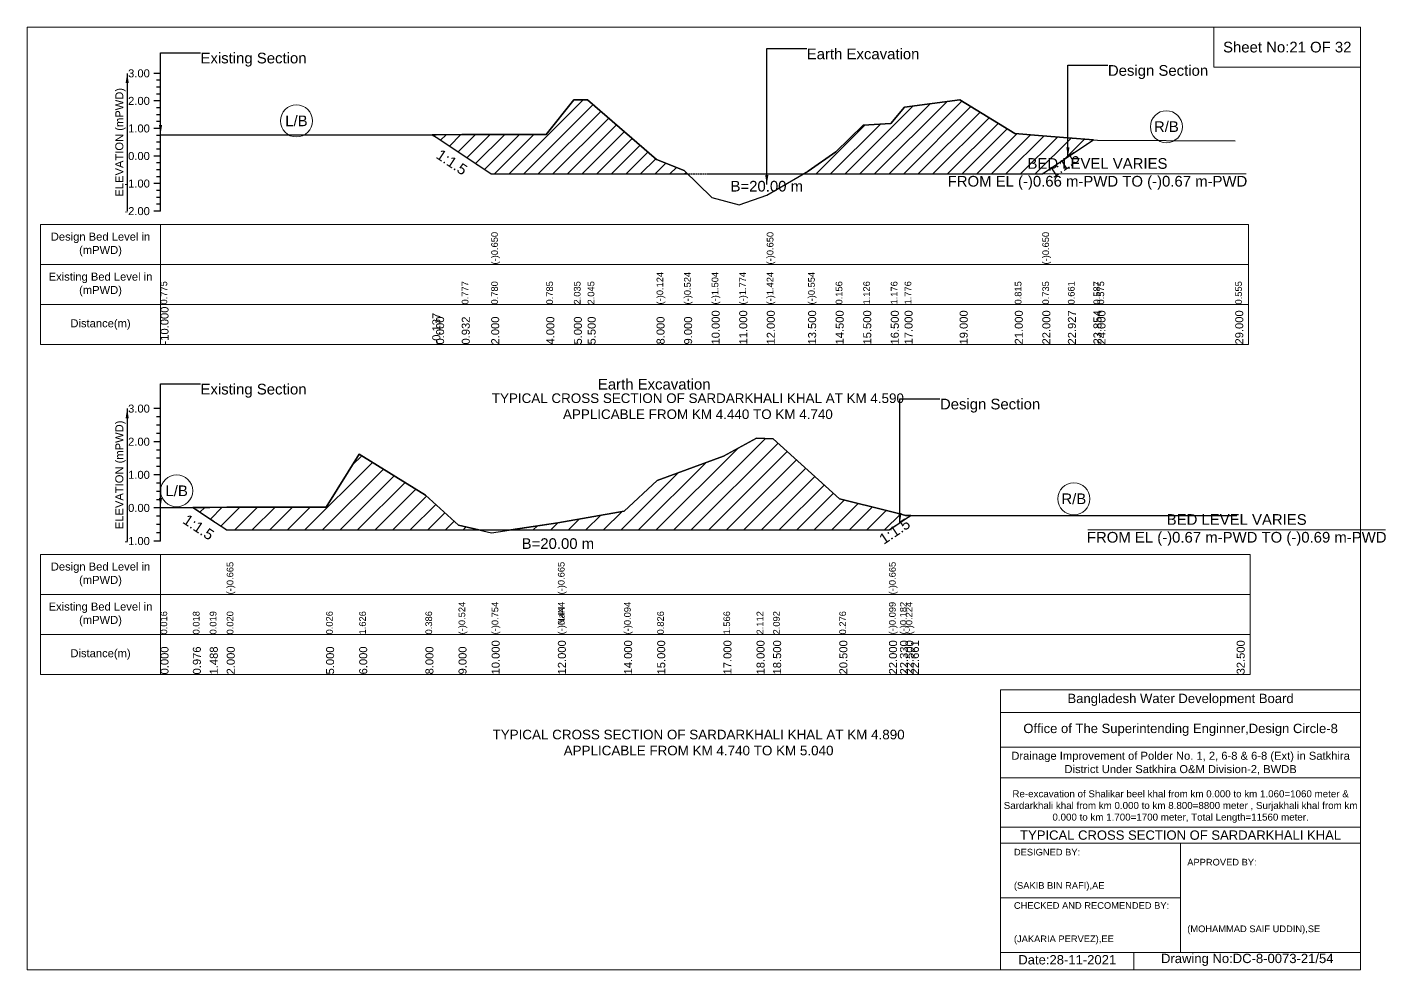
# Model space of a CAD drawing. Header units: inches. Extents: x 93000 to 416000, y -4242 to 0.
# Drawn here: x 300000 to 306114, y -4242 to 0 of the extents above; entities that cross this region are included whole.
import ezdxf

# ---------------------------------------------------------------- set-up
doc = ezdxf.new("R2010")
doc.units = ezdxf.units.IN
doc.header["$LTSCALE"] = 7
doc.header["$MEASUREMENT"] = 0
doc.linetypes.add('DASHED', pattern=[0.75, 0.5, -0.25])
for name, color, linetype, lineweight in [('Cross section Data Border', 7, 'Continuous', 9), ('Cross Section Labels', 7, 'Continuous', 9), ('Design_Bed_Level for Xsection', 7, 'DASHED', 25), ('Existing_Bed_Level for Xsection', 7, 'Continuous', 25), ('Long Section Labels', 7, 'Continuous', 9)]:
    doc.layers.add(name, color=color, linetype=linetype, lineweight=lineweight)
doc.styles.get("Standard").update_dxf_attribs({"font": 'arial.ttf'})
doc.dimstyles.get("Standard").update_dxf_attribs({"dimtxt": 0.18, "dimasz": 0.18, "dimexe": 0.18, "dimexo": 0.0625, "dimgap": 0.09, "dimtad": 0, "dimtih": 1, "dimtoh": 1, "dimdec": 4, "dimzin": 0, "dimdsep": 46, "dimtxsty": 'Standard', "dimcen": 0.09, "dimadec": 0, "dimazin": 0, "dimtfac": 1, "dimtdec": 4, "dimtofl": 0, "dimtmove": 0, "dimatfit": 3, "dimfxl": 0, "dimtolj": 1, "dimtzin": 0, "dimarcsym": 0})

msp = doc.modelspace()

# ---------------------------------------------------------------- hatches: boundary and pattern name
at = {"layer": 'Existing_Bed_Level for Xsection'}
h = msp.add_hatch(dxfattribs=at)
h.set_pattern_fill('ANSI31', color=256, scale=372, style=0)
h.paths.add_polyline_path([(301823, -483.9), (301840, -495.2), (301955.5, -572.2), (302088, -660.6), (302336, -660.6), (302460, -660.6), (302522, -660.6), (302832, -660.6), (302956, -660.6), (302971.9, -660.6), (302956, -645), (302832, -595.4), (302522, -326.4), (302460, -327.7), (302336, -482.7), (302088, -483.3), (301955.5, -483.6), (301840, -483.9)])
h = msp.add_hatch(dxfattribs=at)
h.set_pattern_fill('ANSI31', color=256, scale=372, style=0)
h.paths.add_polyline_path([(303493.6, -660.6), (303514, -660.6), (303638, -660.6), (303762, -660.6), (303886, -660.6), (303948, -660.6), (304196, -660.6), (304444, -660.6), (304568, -660.6), (304683, -583.9), (304797.9, -507.3), (304683, -498.1), (304568, -488.9), (304444, -479), (304196, -326.4), (303948, -359.8), (303886, -434.2), (303762, -440.4), (303638, -560.7), (303514, -648.7)])
h = msp.add_hatch(dxfattribs=at)
h.set_pattern_fill('ANSI31', color=256, scale=447, style=0)
h.paths.add_polyline_path([(302176, -2262.7), (302388, -2262.7), (302686, -2262.7), (302835, -2262.7), (303133, -2262.7), (303282, -2262.7), (303356.5, -2262.7), (303654.5, -2262.7), (303878, -2262.7), (303927.2, -2229.8), (303952.5, -2213), (303976.5, -2197), (303952.5, -2197), (303927.2, -2190.7), (303878, -2178.4), (303654.5, -2122.5), (303356.5, -1851.9), (303282, -1849), (303133, -1930.3), (302835, -2040.6), (302686, -2177.7), (302388, -2229.8)])
h = msp.add_hatch(dxfattribs=at)
h.set_pattern_fill('ANSI31', color=256, scale=447, style=0)
h.paths.add_polyline_path([(300745.5, -2161), (300821.7, -2211.8), (300898, -2262.7), (301345, -2262.7), (301494, -2262.7), (301792, -2262.7), (301941, -2262.7), (302032, -2262.7), (301941, -2241.7), (301792, -2106.1), (301494, -1921.4), (301345, -2159.8), (300898, -2160.7), (300821.7, -2160.8)])

# ---------------------------------------------------------------- linework, layer by layer
at = {"layer": 'Cross section Data Border'}
for points in [[(300000, 0), (306000, 0), (306000, -4242), (300000, -4242)], [(305340, 0), (306000, 0), (306000, -180), (305340, -180)], [(300060, -888), (305496, -888), (305496, -1428), (300060, -1428)], [(300060, -2372.7), (305502.5, -2372.7), (305502.5, -2912.7), (300060, -2912.7)]]:
    msp.add_lwpolyline(points, close=True, dxfattribs=at)
for points in [[(300600, -888), (300600, -1428)], [(300060, -1068), (305496, -1068)], [(300060, -1248), (305496, -1248)], [(300600, -2372.7), (300600, -2912.7)], [(300060, -2552.7), (305502.5, -2552.7)], [(300060, -2732.7), (305502.5, -2732.7)], [(304380, -4242), (304380, -2982), (306000, -2982)], [(304380, -3084), (306000, -3084)], [(304380, -3240), (306000, -3240)], [(304380, -3378), (306000, -3378)], [(304380, -3600), (306000, -3600)], [(304380, -3672), (306000, -3672)], [(305190, -3672), (305190, -4164)], [(304380, -3918), (305190, -3918)], [(304380, -4164), (306000, -4164)], [(304980, -4164), (304980, -4242)]]:
    msp.add_lwpolyline(points, dxfattribs=at)
at = {"layer": 'Cross Section Labels'}
for points in [[(304146.2, -660.6), (305485.8, -660.6)], [(304772.7, -2262.7), (306112.3, -2262.7)]]:
    msp.add_lwpolyline(points, dxfattribs=at)
for centre in [(301211.5, -421.9), (305126, -448), (300672.7, -2086.6), (304709.5, -2122.5)]:
    msp.add_circle(centre, 72, dxfattribs=at)
at = {"layer": 'Design_Bed_Level for Xsection'}
for points in [[(301823, -483.9), (301955.5, -572.2), (302088, -660.6), (303328, -660.6), (304568, -660.6), (304683, -583.9), (304797.9, -507.3)], [(300745.5, -2161), (300821.7, -2211.8), (300898, -2262.7), (302388, -2262.7), (303878, -2262.7), (303927.2, -2229.8), (303976.5, -2197)]]:
    msp.add_lwpolyline(points, dxfattribs=at)
at = {"layer": 'Existing_Bed_Level for Xsection'}
for points in [[(300600, -208), (300570, -208)], [(300600, -239), (300582, -239)], [(300600, -828), (300600, -704), (300600, -580), (300600, -456), (300600, -332), (300600, -208)], [(300600, -270), (300582, -270)], [(300600, -301), (300582, -301)], [(300600, -332), (300570, -332)], [(300600, -363), (300582, -363)], [(300600, -483.9), (301823, -483.9), (301840, -483.9), (301955.5, -483.6), (302088, -483.3), (302088, -483.3), (302336, -482.7), (302460, -327.7), (302522, -326.4), (302832, -595.4), (302956, -645), (303080, -766.5), (303204, -800), (303328, -756.6), (303328, -756.6), (303514, -648.7), (303638, -560.7), (303762, -440.4), (303886, -434.2), (303948, -359.8), (304196, -326.4), (304444, -479), (304568, -488.9), (304568, -488.9), (304683, -498.1), (304797.9, -507.3), (304816, -508.7), (305436, -511.2)], [(300600, -394), (300582, -394)], [(300600, -425), (300582, -425)], [(300600, -456), (300570, -456)], [(300600, -487), (300582, -487)], [(300600, -518), (300582, -518)], [(300600, -549), (300582, -549)], [(300600, -580), (300570, -580)], [(300600, -611), (300582, -611)], [(300600, -642), (300582, -642)], [(300600, -704), (300570, -704)], [(300600, -673), (300582, -673)], [(300600, -735), (300582, -735)], [(300600, -766), (300582, -766)], [(300600, -828), (300570, -828)], [(300600, -797), (300582, -797)], [(300600, -1716.7), (300570, -1716.7)], [(300600, -1753.9), (300582, -1753.9)], [(300600, -2312.7), (300600, -2163.7), (300600, -2014.7), (300600, -1865.7), (300600, -1716.7)], [(300600, -1791.2), (300582, -1791.2)], [(300600, -1828.4), (300582, -1828.4)], [(300600, -1865.7), (300570, -1865.7)], [(300600, -2161.3), (300745.5, -2161), (300821.7, -2160.8), (300898, -2160.7), (300898, -2160.7), (301345, -2159.8), (301494, -1921.4), (301792, -2106.1), (301941, -2241.7), (302090, -2276), (302388, -2229.8), (302388, -2229.8), (302686, -2177.7), (302835, -2040.6), (303133, -1930.3), (303282, -1849), (303356.5, -1851.9), (303654.5, -2122.5), (303878, -2178.4), (303878, -2178.4), (303927.2, -2190.7), (303952.5, -2197), (303976.5, -2197), (305442.5, -2197)], [(300600, -1902.9), (300582, -1902.9)], [(300600, -1940.2), (300582, -1940.2)], [(300600, -2014.7), (300570, -2014.7)], [(300600, -1977.4), (300582, -1977.4)], [(300600, -2051.9), (300582, -2051.9)], [(300600, -2089.2), (300582, -2089.2)], [(300600, -2126.4), (300582, -2126.4)], [(300600, -2163.7), (300570, -2163.7)], [(300600, -2200.9), (300582, -2200.9)], [(300600, -2238.2), (300582, -2238.2)], [(300600, -2312.7), (300570, -2312.7)], [(300600, -2275.4), (300582, -2275.4)]]:
    msp.add_lwpolyline(points, dxfattribs=at)
for points in [[(301823, -483.9), (301840, -495.2), (301955.5, -572.2), (302088, -660.6), (302088, -660.6), (302336, -660.6), (302460, -660.6), (302522, -660.6), (302832, -660.6), (302956, -660.6), (302971.9, -660.6), (302956, -645), (302832, -595.4), (302522, -326.4), (302460, -327.7), (302336, -482.7), (302088, -483.3), (302088, -483.3), (301955.5, -483.6), (301840, -483.9)], [(303493.6, -660.6), (303514, -660.6), (303638, -660.6), (303762, -660.6), (303886, -660.6), (303948, -660.6), (304196, -660.6), (304444, -660.6), (304568, -660.6), (304568, -660.6), (304683, -583.9), (304797.9, -507.3), (304797.9, -507.3), (304797.9, -507.3), (304683, -498.1), (304568, -488.9), (304568, -488.9), (304444, -479), (304196, -326.4), (303948, -359.8), (303886, -434.2), (303762, -440.4), (303638, -560.7), (303514, -648.7)], [(302176, -2262.7), (302388, -2262.7), (302388, -2262.7), (302686, -2262.7), (302835, -2262.7), (303133, -2262.7), (303282, -2262.7), (303356.5, -2262.7), (303654.5, -2262.7), (303878, -2262.7), (303878, -2262.7), (303927.2, -2229.8), (303952.5, -2213), (303976.5, -2197), (303976.5, -2197), (303976.5, -2197), (303952.5, -2197), (303927.2, -2190.7), (303878, -2178.4), (303878, -2178.4), (303654.5, -2122.5), (303356.5, -1851.9), (303282, -1849), (303133, -1930.3), (302835, -2040.6), (302686, -2177.7), (302388, -2229.8), (302388, -2229.8)], [(300745.5, -2161), (300821.7, -2211.8), (300898, -2262.7), (300898, -2262.7), (301345, -2262.7), (301494, -2262.7), (301792, -2262.7), (301941, -2262.7), (302032, -2262.7), (301941, -2241.7), (301792, -2106.1), (301494, -1921.4), (301345, -2159.8), (300898, -2160.7), (300898, -2160.7), (300821.7, -2160.8)]]:
    msp.add_lwpolyline(points, close=True, dxfattribs=at)

# ---------------------------------------------------------------- texts
at = {"layer": 'Cross section Data Border', "attachment_point": 5}
for s, insert, char_height in [('Sheet No:21 OF 32', (305670, -90), 48), ('Bangladesh Water Development Board', (305190, -3027), 42), ('Office of The Superintending Enginner,Design Circle-8', (305190, -3162), 42)]:
    msp.add_mtext(s, dxfattribs=dict(at, insert=insert, char_height=char_height))
at = {"layer": 'Cross section Data Border'}
for s, insert, char_height, width, attachment_point in [('Design Bed Level in (mPWD)', (300330, -978), 36, 480, 5), ('Existing Bed Level in (mPWD)', (300330, -1158), 36, 480, 5), ('Distance(m)', (300330, -1338), 36, 480, 5), ('Design Bed Level in (mPWD)', (300330, -2462.7), 36, 480, 5), ('Existing Bed Level in (mPWD)', (300330, -2642.7), 36, 480, 5), ('Distance(m)', (300330, -2822.7), 36, 480, 5), ('Drainage Improvement of Polder No. 1, 2, 6-8 & 6-8 (Ext) in Satkhira District Under Satkhira O&M Division-2, BWDB', (305190, -3312), 36, 1680, 5), ('Re-excavation of Shalikar beel khal from km 0.000 to km 1.060=1060 meter & Sardarkhali khal from km 0.000 to km 8.800=8800 meter , Surjakhali khal from km 0.000 to km 1.700=1700 meter, Total Length=11560 meter.', (305190, -3507), 31.4683, 1620, 5), ('TYPICAL CROSS SECTION OF SARDARKHALI KHAL', (305190, -3636), 42, 1680, 5), ('DESIGNED BY:\\P\\P\\P(SAKIB BIN RAFI),AE', (304440, -3792), 30, 840, 4), ('APPROVED BY:\\P\\P\\P\\P\\P\\P(MOHAMMAD SAIF UDDIN),SE', (305220, -3912), 30, 840, 4), ('CHECKED AND RECOMENDED BY:\\P\\P\\P(JAKARIA PERVEZ),EE', (304440, -4032), 30, 840, 4), ('Date:28-11-2021', (304680, -4197), 42, 840, 5), ('Drawing No:DC-8-0073-21/54', (305490, -4197), 42, 1320, 5)]:
    msp.add_mtext(s, dxfattribs=dict(at, insert=insert, char_height=char_height, width=width, attachment_point=attachment_point))
at = {"layer": 'Cross Section Labels'}
for s, insert, char_height, attachment_point in [('Existing Section', (300780, -115), 48, 1), ('Earth Excavation', (303508, -96.4), 48, 1), ('Design Section', (304863, -170.8), 48, 1), ('L/B', (301211.5, -421.9), 48, 5), ('R/B', (305126, -448), 48, 5), ('BED LEVEL VARIES \\PFROM EL (-)0.66 m-PWD TO (-)0.67 m-PWD', (304816, -660.6), 48, 5), ('B=20.00 m', (303328, -691.6), 48, 2), ('Earth Excavation', (302568, -1582.6), 48, 1), ('Existing Section', (300780, -1604.9), 48, 1), ('TYPICAL CROSS SECTION OF SARDARKHALI KHAL AT KM 4.590\\PAPPLICABLE FROM KM 4.440 TO KM 4.740', (303018, -1706), 43.2, 5), ('Design Section', (304107.2, -1672), 48, 1), ('L/B', (300672.7, -2086.6), 48, 5), ('R/B', (304709.5, -2122.5), 48, 5), ('BED LEVEL VARIES \\PFROM EL (-)0.67 m-PWD TO (-)0.69 m-PWD', (305442.5, -2262.7), 48, 5), ('B=20.00 m', (302388, -2299.9), 48, 2), ('TYPICAL CROSS SECTION OF SARDARKHALI KHAL AT KM 4.890\\PAPPLICABLE FROM KM 4.740 TO KM 5.040', (303021.2, -3219.5), 43.2, 5)]:
    msp.add_mtext(s, dxfattribs=dict(at, insert=insert, char_height=char_height, attachment_point=attachment_point))
at = {"layer": 'Cross Section Labels', "char_height": 48, "attachment_point": 2}
for insert, rotation in [((301924.5, -587.7), 326.30993), ((304652, -599.4), 33.69007), ((300784.5, -2230.4), 326.30993), ((303890, -2248.5), 33.69007)]:
    msp.add_mtext('1:1.5', dxfattribs=dict(at, insert=insert, rotation=rotation))
at = {"layer": 'Existing_Bed_Level for Xsection', "char_height": 36, "attachment_point": 6}
for s, insert in [('3.00', (300552, -208)), ('2.00', (300552, -332)), ('1.00', (300552, -456)), ('0.00', (300552, -580)), ('-1.00', (300552, -704)), ('-2.00', (300552, -828)), ('3.00', (300552, -1716.7)), ('2.00', (300552, -1865.7)), ('1.00', (300552, -2014.7)), ('0.00', (300552, -2163.7)), ('-1.00', (300552, -2312.7))]:
    msp.add_mtext(s, dxfattribs=dict(at, insert=insert))
at = {"layer": 'Existing_Bed_Level for Xsection', "char_height": 36, "attachment_point": 5, "rotation": 90}
for insert in [(300420, -518), (300420, -2014.7)]:
    msp.add_mtext('ELEVATION (mPWD)', dxfattribs=dict(at, insert=insert))
at = {"layer": 'Long Section Labels', "attachment_point": 1, "rotation": 90}
for s, insert, char_height in [('(-)0.650', (302088, -1068), 30), ('(-)0.650', (303328, -1068), 30), ('(-)0.650', (304568, -1068), 30), ('0.775', (300600, -1248), 30), ('0.775', (300600, -1248), 30), ('0.775', (300600, -1248), 30), ('0.777', (301955.5, -1248), 30), ('0.780', (302088, -1248), 30), ('0.780', (302088, -1248), 30), ('0.780', (302088, -1248), 30), ('0.785', (302336, -1248), 30), ('2.035', (302460, -1248), 30), ('2.045', (302522, -1248), 30), ('2.045', (302522, -1248), 30), ('(-)0.124', (302832, -1248), 30), ('(-)0.524', (302956, -1248), 30), ('(-)1.504', (303080, -1248), 30), ('(-)1.774', (303204, -1248), 30), ('(-)1.424', (303328, -1248), 30), ('(-)1.424', (303328, -1248), 30), ('(-)1.424', (303328, -1248), 30), ('(-)0.554', (303514, -1248), 30), ('0.156', (303638, -1248), 30), ('1.126', (303762, -1248), 30), ('1.176', (303886, -1248), 30), ('1.776', (303948, -1248), 30), ('0.815', (304444, -1248), 30), ('0.735', (304568, -1248), 30), ('0.735', (304568, -1248), 30), ('0.735', (304568, -1248), 30), ('0.661', (304683, -1248), 30), ('0.587', (304797.9, -1248), 30), ('0.575', (304816, -1248), 30), ('0.555', (305436, -1248), 30), ('-10.000', (300600, -1428), 36), ('10.000', (303080, -1428), 36), ('11.000', (303204, -1428), 36), ('12.000', (303328, -1428), 36), ('12.000', (303328, -1428), 36), ('12.000', (303328, -1428), 36), ('13.500', (303514, -1428), 36), ('14.500', (303638, -1428), 36), ('15.500', (303762, -1428), 36), ('16.500', (303886, -1428), 36), ('17.000', (303948, -1428), 36), ('19.000', (304196, -1428), 36), ('21.000', (304444, -1428), 36), ('22.000', (304568, -1428), 36), ('22.000', (304568, -1428), 36), ('22.000', (304568, -1428), 36), ('22.927', (304683, -1428), 36), ('23.854', (304797.9, -1428), 36), ('24.000', (304816, -1428), 36), ('29.000', (305436, -1428), 36), ('-0.137', (301823, -1428), 36), ('0.000', (301840, -1428), 36), ('0.932', (301955.5, -1428), 36), ('2.000', (302088, -1428), 36), ('2.000', (302088, -1428), 36), ('2.000', (302088, -1428), 36), ('4.000', (302336, -1428), 36), ('5.000', (302460, -1428), 36), ('5.500', (302522, -1428), 36), ('8.000', (302832, -1428), 36), ('9.000', (302956, -1428), 36), ('(-)0.665', (300898, -2552.7), 30), ('(-)0.665', (302388, -2552.7), 30), ('(-)0.665', (303878, -2552.7), 30), ('(-)0.524', (301941, -2732.7), 30), ('(-)0.754', (302090, -2732.7), 30), ('(-)0.444', (302388, -2732.7), 30), ('(-)0.444', (302388, -2732.7), 30), ('(-)NaN', (302388, -2732.7), 30), ('(-)0.094', (302686, -2732.7), 30), ('(-)0.099', (303878, -2732.7), 30), ('(-)0.099', (303878, -2732.7), 30), ('(-)0.099', (303878, -2732.7), 30), ('(-)0.182', (303927.2, -2732.7), 30), ('(-)0.224', (303952.5, -2732.7), 30), ('(-)0.224', (303952.5, -2732.7), 30), ('(-)0.224', (303952.5, -2732.7), 30), ('0.016', (300600, -2732.7), 30), ('0.018', (300745.5, -2732.7), 30), ('0.019', (300821.7, -2732.7), 30), ('0.020', (300898, -2732.7), 30), ('0.020', (300898, -2732.7), 30), ('0.020', (300898, -2732.7), 30), ('0.026', (301345, -2732.7), 30), ('1.626', (301494, -2732.7), 30), ('0.386', (301792, -2732.7), 30), ('0.826', (302835, -2732.7), 30), ('1.566', (303133, -2732.7), 30), ('2.112', (303282, -2732.7), 30), ('2.092', (303356.5, -2732.7), 30), ('0.276', (303654.5, -2732.7), 30), ('0.000', (300600, -2912.7), 36), ('0.976', (300745.5, -2912.7), 36), ('1.488', (300821.7, -2912.7), 36), ('2.000', (300898, -2912.7), 36), ('2.000', (300898, -2912.7), 36), ('2.000', (300898, -2912.7), 36), ('5.000', (301345, -2912.7), 36), ('6.000', (301494, -2912.7), 36), ('8.000', (301792, -2912.7), 36), ('9.000', (301941, -2912.7), 36), ('10.000', (302090, -2912.7), 36), ('12.000', (302388, -2912.7), 36), ('12.000', (302388, -2912.7), 36), ('12.000', (302388, -2912.7), 36), ('14.000', (302686, -2912.7), 36), ('15.000', (302835, -2912.7), 36), ('17.000', (303133, -2912.7), 36), ('18.000', (303282, -2912.7), 36), ('18.500', (303356.5, -2912.7), 36), ('20.500', (303654.5, -2912.7), 36), ('22.000', (303878, -2912.7), 36), ('22.000', (303878, -2912.7), 36), ('22.000', (303878, -2912.7), 36), ('22.330', (303927.2, -2912.7), 36), ('22.500', (303952.5, -2912.7), 36), ('22.661', (303976.5, -2912.7), 36), ('32.500', (305442.5, -2912.7), 36)]:
    msp.add_mtext(s, dxfattribs=dict(at, insert=insert, char_height=char_height))

# ---------------------------------------------------------------- leaders
at = {"layer": 'Cross Section Labels', "annotation_type": 0, "has_hookline": 1, "hookline_direction": 0}
for points, text_width in [([(300600, -483.9), (300600, -115), (300779.9, -115)], 467.2), ([(303328, -708.6), (303328, -96.4), (303507.9, -96.4)], 497), ([(304683, -583.9), (304683, -170.8), (304862.9, -170.8)], 441.2), ([(300600, -2161.3), (300600, -1604.9), (300779.9, -1604.9)], 467.2), ([(303927.2, -2229.8), (303927.2, -1672), (304107.1, -1672)], 441.2)]:
    msp.add_leader(points, dimstyle='Standard', override={"dimasz": 43.2}, dxfattribs=dict(at, text_width=text_width))
at = {"layer": 'Existing_Bed_Level for Xsection'}
for points in [[(300450, -208), (300450, -828)], [(300450, -1716.7), (300450, -2312.7)]]:
    msp.add_leader(points, dimstyle='Standard', override={"dimasz": 43.2}, dxfattribs=at)

doc.saveas('drawing.dxf')
